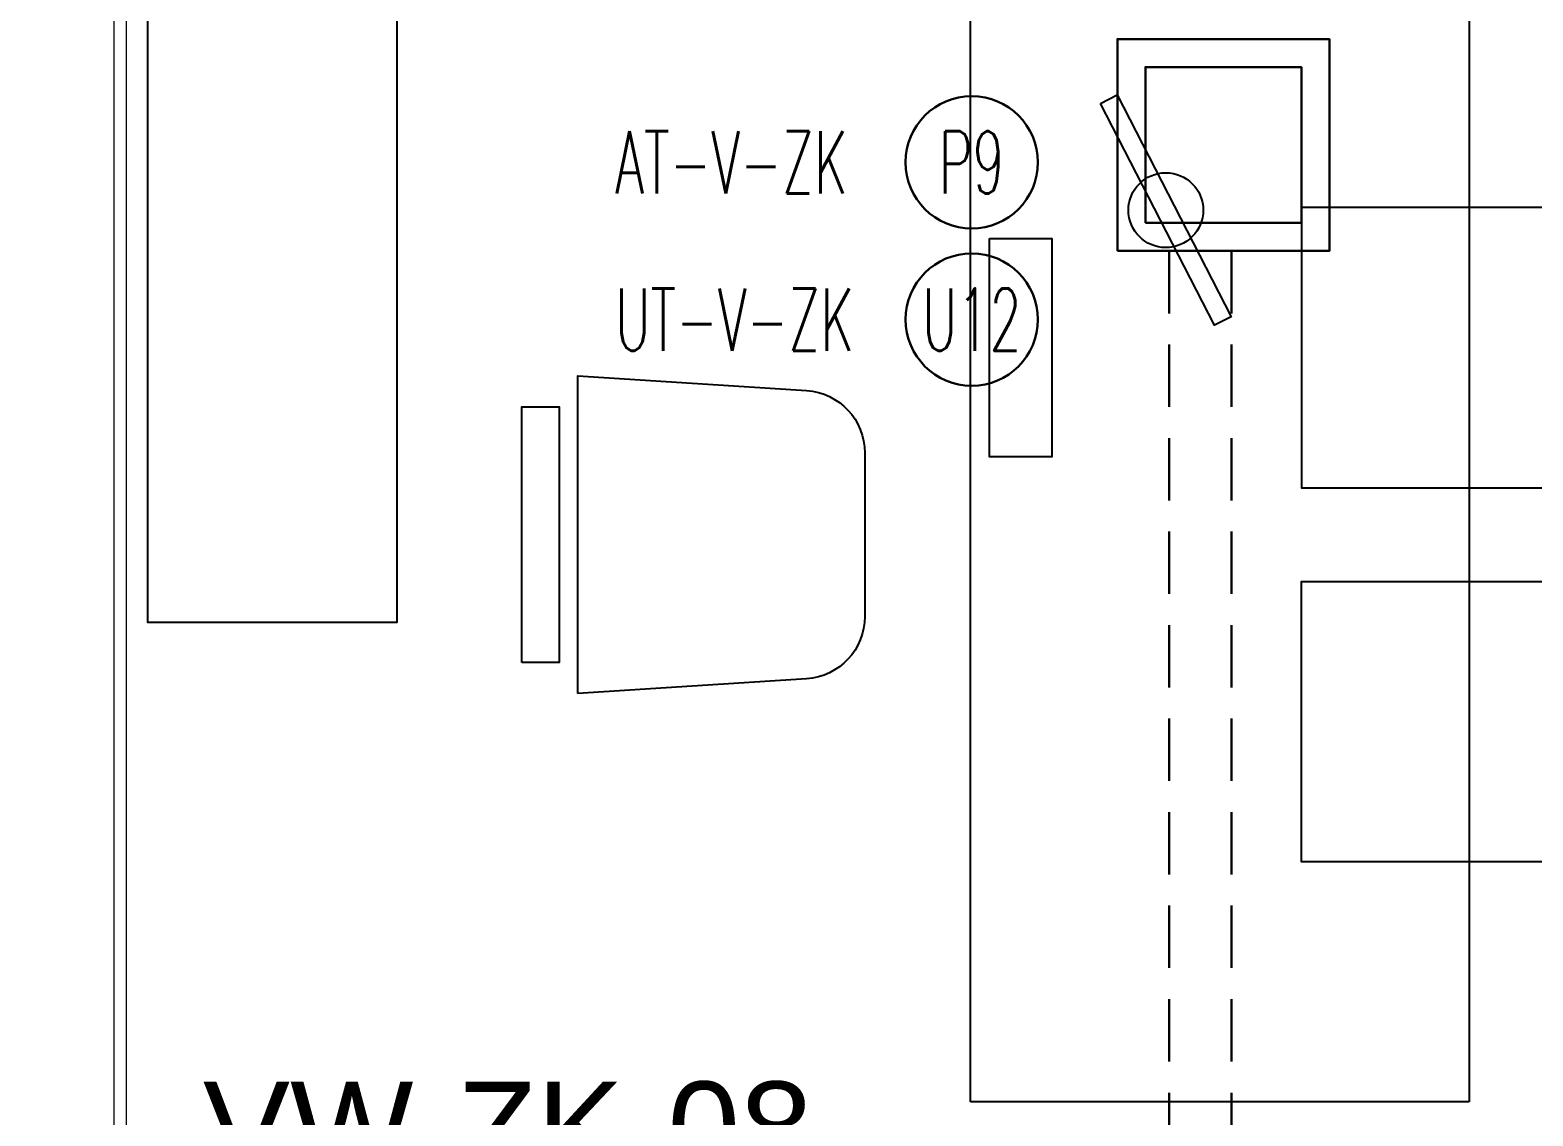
# Model space of a CAD drawing. Extents: x -1439 to 34962, y -872 to 8330.
# Drawn here: x 4082.3 to 4323.3, y 3672.2 to 3846.4 of the extents above; entities that cross this region are included whole.
import ezdxf
from ezdxf.enums import TextEntityAlignment as Align

# ---------------------------------------------------------------- set-up
doc = ezdxf.new("R2010")
doc.units = 0
doc.linetypes.add('HIDDEN', pattern=[0.375, 0.25, -0.125])
doc.layers.get('0').update_dxf_attribs({"color": 9, "lineweight": 9})
for name, color, linetype, lineweight in [('00', 9, 'Continuous', 9), ('05', 9, 'Continuous', 9), ('14', 9, 'Continuous', 9), ('21_MAHAL', 9, 'Continuous', 9), ('E-KABLO', 7, 'Continuous', 30), ('E-YAZI', 7, 'Continuous', 30)]:
    doc.layers.add(name, color=color, linetype=linetype, lineweight=lineweight)
doc.styles.add('Arial', font='arial.ttf', dxfattribs={"height": 2.5})
doc.styles.add('E-YAZI', font='txttw.shx')
doc.styles.add('MuuM_TEXT-STANDART', font='ARIALN.TTF')

# ---------------------------------------------------------------- blocks, each defined once
blk = doc.blocks.new('m-vw-sandalye-02')
at = {"lineweight": -3, "ltscale": 0.5}
for points in [[(-22.5, 0), (-22.5, -5), (22.5, -5), (22.5, 0)], [(-22.5, -5), (22.5, -5), (22.5, -50), (-22.5, -50)]]:
    blk.add_lwpolyline(points, close=True, dxfattribs=at)
blk = doc.blocks.new('m-vw-sandalye')
at = {"lineweight": -3, "ltscale": 0.5}
blk.add_lwpolyline([(-20.5, 0), (20.5, 0), (20.5, -6), (-20.5, -6)], close=True, dxfattribs=at)
blk.add_lwpolyline([(-25.5, -9), (25.5, -9), (23.11, -45.65, -0.395265), (13.13, -55), (-13.13, -55, -0.395265), (-23.11, -45.65)], format="xyb", close=True, dxfattribs=at)
blk = doc.blocks.new('m-vw-çalışma-p-01')
at = {"lineweight": -3, "ltscale": 0.5}
for p, q in [((11.93, 179.03), (91.93, 179.03)), ((11.93, -0.97), (11.93, 179.03)), ((91.93, 179.03), (91.93, -0.97)), ((91.93, -0.97), (11.93, -0.97))]:
    blk.add_line(p, q, dxfattribs=at)
for points in [[(32.8, 159.16), (35.47, 160.53), (53.74, 124.95), (51.08, 123.58)], [(15, 137.5), (25, 137.5), (25, 102.5), (15, 102.5)]]:
    blk.add_lwpolyline(points, close=True, dxfattribs=at)
blk.add_circle((43.27, 142.05), 6, dxfattribs=at)
at = {"lineweight": -3, "ltscale": 0.5, "xscale": -1, "rotation": 270}
blk.add_blockref('m-vw-sandalye-02', (115, 120), dxfattribs=at)
at = {"lineweight": -3, "rotation": 90}
blk.add_blockref('m-vw-sandalye', (-60, 90), dxfattribs=at)
at = {"lineweight": -3, "ltscale": 0.5, "rotation": 270}
blk.add_blockref('m-vw-sandalye-02', (115, 60), dxfattribs=at)
blk = doc.blocks.new('m-çalışma dolap modül')
at = {"lineweight": -3, "ltscale": 0.5}
blk.add_lwpolyline([(0, 40), (120, 40), (120, 0), (0, 0)], close=True, dxfattribs=at)
blk = doc.blocks.new('0_roomno2')
blk.add_lwpolyline([(19.375, -10.5), (0, -10.5), (0, 0), (19.375, 0)], close=True)
for points in [[(0, -3), (19.375, -3)], [(8.125, -3), (8.125, -10.5)], [(11.875, -3), (11.875, -10.5)], [(15.625, -3), (15.625, -10.5)], [(0, -6.75), (8.125, -6.75)]]:
    blk.add_lwpolyline(points)
at = {"style": 'MuuM_TEXT-STANDART', "width": 0.6}
blk.add_text('H:', height=1.5, dxfattribs=at).set_placement((0.35, -8.608), align=Align.MIDDLE_LEFT)
at = {"style": 'Arial'}
blk.add_attdef('ODANO', (0, 1.17), '', height=2, dxfattribs=at)
blk.add_attdef('MEKANADI', text='', height=2, dxfattribs=at).set_placement((0.35, -3), align=Align.BOTTOM_LEFT)
at = {"style": 'MuuM_TEXT-STANDART', "width": 0.6}
for tag, p in [('YER01', (10, -4.5)), ('TAVAN01', (13.75, -4.5)), ('DUVAR01', (17.5, -4.5)), ('YER02', (10, -6.75)), ('TAVAN02', (13.75, -6.75)), ('DUVAR02', (17.5, -6.75)), ('YER03', (10, -9)), ('TAVAN03', (13.75, -9)), ('DUVAR03', (17.5, -9))]:
    blk.add_attdef(tag, text='', height=1.5, dxfattribs=at).set_placement(p, align=Align.MIDDLE_CENTER)
for tag, p in [('M2', (0.35, -4.875)), ('TEMIZTAVANYUKSEKLIGI', (1.8, -8.608))]:
    blk.add_attdef(tag, text='', height=1.5, dxfattribs=at).set_placement(p, align=Align.MIDDLE_LEFT)
blk = doc.blocks.new('E-DÖŞEME BUAT')
at = {"layer": 'E-YAZI', "color": 3}
blk.add_lwpolyline([(-34, 34), (0, 34), (0, 0), (-34, 0)], close=True, dxfattribs=at)
at = {"layer": 'E-YAZI', "color": 5}
blk.add_lwpolyline([(-29.5, 29.5), (-4.5, 29.5), (-4.5, 4.5), (-29.5, 4.5)], close=True, dxfattribs=at)

msp = doc.modelspace()

# ---------------------------------------------------------------- linework, layer by layer
at = {"layer": '00'}
msp.add_lwpolyline([(4044.04, 3892.5), (4173.34, 3892.5), (4173.34, 3872.5), (4095.77, 3872.5), (4095.77, 3362.5), (4480.84, 3362.5), (4480.84, 3297.5), (4465.84, 3297.5), (4465.84, 3347.5), (4340.77, 3347.5), (4340.77, 3157.5), (4400.84, 3157.5), (4400.84, 3142.5), (4277.64, 3142.5), (4277.64, 3157.5), (4325.77, 3157.5), (4325.77, 3347.5), (4125.77, 3347.5), (4125.77, 3157.5), (4164.04, 3157.5), (4164.04, 3142.5), (3680.84, 3142.5)], dxfattribs=at)
at = {"layer": '14'}
msp.add_lwpolyline([(4175.34, 3888.5), (4175.34, 3870.5), (4097.77, 3870.5), (4097.77, 3364.5), (4482.84, 3364.5), (4482.84, 3297.5)], dxfattribs=at)
at = {"layer": 'E-KABLO', "color": 6, "linetype": 'HIDDEN', "ltscale": 40}
msp.add_line((4265.02, 3810.93), (4265.02, 3537.56), dxfattribs=at)
at = {"layer": 'E-KABLO', "color": 4, "linetype": 'HIDDEN', "ltscale": 40}
msp.add_line((4275.02, 3810.93), (4275.02, 3537.56), dxfattribs=at)
at = {"layer": 'E-KABLO', "color": 7, "linetype": 'Continuous'}
for centre in [(4233.35, 3825.15), (4233.35, 3799.93)]:
    msp.add_circle(centre, 10.61, dxfattribs=at)

# ---------------------------------------------------------------- block references
at = {"layer": '05', "lineweight": -3, "xscale": -1, "rotation": 90}
msp.add_blockref('m-çalışma dolap modül', (4141.2, 3871.38), dxfattribs=at)
at = {"layer": '05', "lineweight": -3}
msp.add_blockref('m-vw-çalışma-p-01', (4221.2, 3675.43), dxfattribs=at)
at = {"layer": '21_MAHAL'}
ref = msp.add_blockref('0_roomno2', (4110.07, 3653.94), dxfattribs=dict(at, xscale=7.5, yscale=7.5, zscale=7.5))
ref.add_attrib('ODANO', 'VW-ZK-08', (4110.07, 3662.71), dxfattribs={"layer": '0', "height": 15, "style": 'Arial'})
ref.add_attrib('MEKANADI', 'VDF', dxfattribs={"layer": '0', "height": 15, "style": 'Arial'}).set_placement((4112.69, 3631.44), align=Align.BOTTOM_LEFT)
ref.add_attrib('M2', '##### m2', dxfattribs={"layer": '0', "height": 11.25, "style": 'MuuM_TEXT-STANDART', "width": 0.6}).set_placement((4112.69, 3617.38), align=Align.MIDDLE_LEFT)
ref.add_attrib('TEMIZTAVANYUKSEKLIGI', '2.70 m', dxfattribs={"layer": '0', "height": 11.25, "style": 'MuuM_TEXT-STANDART', "width": 0.6}).set_placement((4123.57, 3589.38), align=Align.MIDDLE_LEFT)
ref.add_attrib('YER01', 'Y24', dxfattribs={"layer": '0', "height": 11.25, "style": 'MuuM_TEXT-STANDART', "width": 0.6}).set_placement((4185.07, 3620.19), align=Align.MIDDLE_CENTER)
ref.add_attrib('TAVAN01', 'T05', dxfattribs={"layer": '0', "height": 11.25, "style": 'MuuM_TEXT-STANDART', "width": 0.6}).set_placement((4213.19, 3620.19), align=Align.MIDDLE_CENTER)
ref.add_attrib('DUVAR01', 'D07A', dxfattribs={"layer": '0', "height": 11.25, "style": 'MuuM_TEXT-STANDART', "width": 0.6}).set_placement((4241.32, 3620.19), align=Align.MIDDLE_CENTER)
ref.add_attrib('TAVAN02', 'T09', dxfattribs={"layer": '0', "height": 11.25, "style": 'MuuM_TEXT-STANDART', "width": 0.6}).set_placement((4213.19, 3603.31), align=Align.MIDDLE_CENTER)
at = {"layer": 'E-YAZI', "color": 1, "xscale": -1, "rotation": 180}
msp.add_blockref('E-DÖŞEME BUAT', (4290.7, 3844.93), dxfattribs=at)

# ---------------------------------------------------------------- texts
at = {"layer": 'E-KABLO', "color": 3, "linetype": 'Continuous', "style": 'E-YAZI', "width": 0.6}
for s, p in [('P9', (4233.35, 3825.15)), ('U12', (4233.35, 3799.93))]:
    msp.add_text(s, height=10, dxfattribs=at).set_placement(p, align=Align.MIDDLE_CENTER)
at = {"layer": 'E-YAZI', "color": 3, "style": 'E-YAZI', "width": 0.6}
for s, p in [('AT-V-ZK', (4176.17, 3820.15, 0)), ('UT-V-ZK', (4176.17, 3794.93, 0))]:
    msp.add_text(s, height=10, dxfattribs=at).set_placement(p)

doc.saveas('drawing.dxf')
